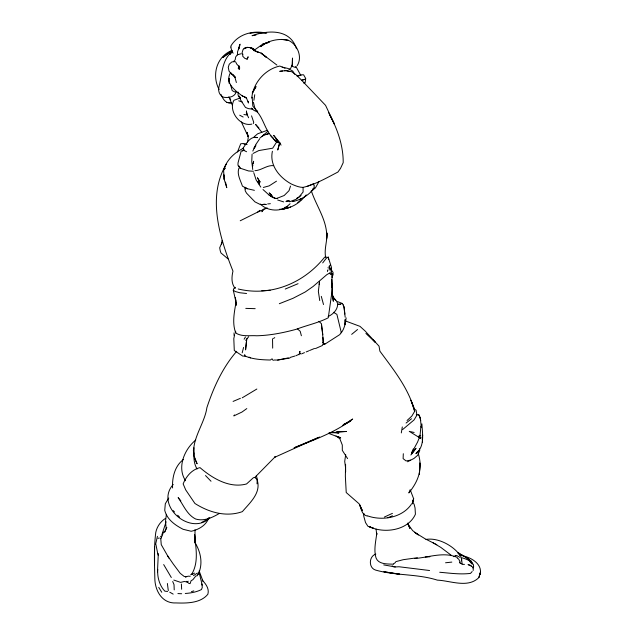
<?xml version="1.0" encoding="UTF-8"?>
<svg xmlns="http://www.w3.org/2000/svg" width="635" height="635" viewBox="0 0 635 635"><rect width="100%" height="100%" fill="white"/><g stroke="black" fill="none" stroke-linecap="round" stroke-linejoin="round"><path stroke-width="0.95" d="M165.473 518.406C160.631 521.406 156.916 526.701 155.797 532.328C153.813 547.537 154.464 563.054 154.829 578.366C154.924 590.629 162.147 603.687 175.966 602.933C186.761 603.306 200.541 603.313 207.883 594.217C209.447 588.772 205.883 583.875 202.232 580.231M154.543 565.063L154.607 546.751M292.425 63.873L292.481 58.031L292.108 66M193.961 447.77C193.873 454.954 193.096 462.613 197.08 469.011M279.662 142.415L279.741 143.494L274.074 139.422L279.654 142.97L277.789 149.868L279.654 142.97L274.947 140.621L270.343 135.342M327.501 271.542L327.525 270.01M332.105 277.551L332.232 273.907L330.248 274.376M345.186 317.222L343.884 306.626L342.424 303.506L337.63 304.459C337.582 309.912 332.843 314.46 328.097 316.532M157.48 571.857L158.202 555.919L155.94 544.639M403.312 453.707L403.114 458.621L406.059 460.931L410.528 460.153M252.071 154.218L251.762 161.512L252.738 169.482M257.024 483.814L257.246 479.052L256.334 475.559M326.707 237.68C327.454 220.742 316.389 206.296 311.356 190.897M304.125 82.296L304.062 83.51L305.125 82.748L305.729 78.526L303.601 74.811L301.355 74.803L297.013 76.033M331.486 287.631L332.232 273.907M473.162 570.492L473.289 568.317M332.192 283.885L331.565 294.513L328.287 317.77C318.262 322.929 306.983 325.183 296.354 329.263C283.416 332.78 270.208 335.439 256.77 335.772C249.785 335.248 241.998 337.026 235.768 332.994C231.973 323.239 234.307 312.277 236.037 302.284L236.291 305.244L235.363 297.521L235.902 301.331M345.638 471.837L345.559 464.32L345.361 476.353L346.226 492.538L359.132 503.825L362.418 510.723L359.529 504.5C361.212 508.754 361.775 514.898 367.165 516.025M417.727 451.445L415.917 453.668C424.998 446.334 422.442 433.999 421.894 423.862M246.531 110.895L246.372 113.062L248.626 117.769M420.902 426.196L420.076 435.197L419.251 435.419L420.91 437.721M238.228 92.131L238.014 94.655L238.569 96.576L240.546 98.29L239.141 96.012L240.768 100.195L245.467 107.434L248.325 108.609L252.674 109.18L251.262 108.148L254 110.411L257.302 111.919C264.009 119.832 265.43 131.302 273.288 138.152M326.723 238.784L326.946 232.918C327.335 241.181 324.08 248.88 325.588 257.088M242.88 54.07L242.689 56.19L244.848 58.372L247.293 59.222M251.77 98.1C253.016 83.074 265.033 69.183 279.829 66.048L285.012 68.231M239.371 47.22L239.625 44.664L238.689 49.062L240.205 44.212M244.737 354.528L244.61 355.838C252.492 359.331 261.747 359.823 270.335 360.021L272.05 358.823L273.264 360.482M157.782 569.381C157.091 576.985 159.552 585.684 164.838 591.177L167.616 591.455M246.38 341.709L245.57 349.909L246.856 338.574M252.452 163.425L253.373 163.274L253.611 161.274L253.23 163.155L252.452 163.425L252.547 166.394L252.96 164.83M194.985 529.725L195.04 543.044L194.604 534.503C195.739 547.672 198.922 561.737 191.921 573.929M194.334 456.732L197.12 463.772C186.19 445.103 204.414 426.061 206.867 407.71C213.558 387.406 222.56 367.57 236.696 351.298M422.267 437.555L422.616 435.023L422.283 439.992M331.303 274.28L331.557 267.629L328.168 257.072L326.184 258.381L322.699 262.906M345.686 454.581L344.71 461.447L345.591 467.924M319.143 284.456L319.54 281.837L318.357 291.362L319.738 300.553M253.873 100.314L254.746 94.71M224.488 177.427L224.187 179.364L226.766 187.642L225.528 182.158M460.153 562.094L459.994 563.094L459.454 562.586M401.312 432.919L402.304 426.934M480.116 574.477C482.632 564.594 472.297 558.181 464.09 556.149M234.045 62L234.339 60.277M247.412 142.692L248.261 137.66L247.142 132.398L248.158 136.525L241.348 121.936M235.164 59.896L235.648 57.047L237.268 54.8L241.125 53.753M166.386 514.294L165.489 521.502L166.187 528.566L164.552 532.265L166.838 527.383M346.154 317.873C345.416 323.112 344.543 328.549 341.209 332.859M364.038 513.612L363.625 515.699L365.538 522.613L367.935 526.296L373.451 528.225L369.332 526.693C384.191 533.9 408.178 530.55 415.417 514.231L415.044 507.936L414.115 504.293L413.02 502.475M234.569 334.931L233.799 338.622L234.291 350.512L242.737 356.092L245.65 356.092M222.123 240.474L221.369 244.007L222.012 242.483L219.694 247.801L220.21 250.674L220.956 252.952L227.981 258.866M155.559 544.489L157.424 536.313M289.108 69.421L290.751 68.215L292.251 64.659M166.132 521.708L161.774 535.13M299.371 353.806L299.958 351.338L299.053 354.774M230.537 72.541C224.393 83.479 235.529 90.813 242.967 96.409M242.189 352.83L243.57 347.456M412.21 503.73L413.639 498.745L412.21 503.73L413.639 498.745L410.162 489.688L408.837 492.958C418.695 480.758 423.005 468.495 418.132 453.057M478.877 577.556L480.536 571.944L478.877 577.556C467.931 588.494 450.564 580.7 437.332 580.128C417.203 573.715 395.692 575.81 375.507 570.055C368.395 567.857 368.792 556.252 375.825 554.101M290.512 186.103L289.004 190.69L284.194 195.501L276.281 198.612L273.066 197.604L269.089 195.04L263.009 189.547M247.571 58.404L248.126 56.769L247.015 59.095M253.301 123.579L253.73 122.317L251.547 115.848M272.399 151.265C269.264 165.449 279.781 177.832 291.616 184.134C295.243 185.674 299.077 187.404 303.07 187.388C315.476 184.436 326.684 177.871 337.915 172.045L340.495 168.45L343.194 162.671C343.36 145.121 337.018 127.976 328.644 112.72M238.982 47.776L237.458 52.094L237.633 55.023M461.288 560.808L461.748 559.491L461.066 557.578C465.765 558.8 470.551 560.395 473.44 564.61L473.623 566.722L472.805 568.047M161.846 536.551L163.528 531.979M235.799 301.355L233.283 290.203L234.013 288.258L235.458 287.337M329.986 273.487L330.295 272.677L326.755 274.717L313.142 286.441L305.213 291.989L292.981 298.315L279.329 303.713M328.978 270.224L329.771 268.192L330.621 268.391L331.057 271.224M420.814 438.38L418.83 436.967L419.354 437.571L417.528 442.15L411.432 453.382L411.877 453.7L416.02 448.286L410.861 454.985M198.08 574.477C203.367 563.951 200.787 551.656 194.627 542.06M208.828 517.628C206.391 525.304 198.668 529.669 191.198 531.265L183.142 529.304C175.157 525.193 167.013 519.573 164.735 510.302L165.314 503.73L168.767 497.991M252.817 151.082L255.849 144.47L259.739 138.708M198.279 573.595L197.279 575.739L195.842 575.969L192.865 579.723L191.103 580.7L190.087 583.628L188.865 583.39L186.444 581.319M237.474 152.011L240.713 143.78L243.475 143.502L247.007 144.51M413.337 448.921L411.432 453.382M258.151 181.737L258.477 181.094L259.437 184.428L258.151 181.737L260.025 181.983L257.477 177.903L260.025 181.983L259.223 181.412M295.815 66.699L295.41 67.485L291.886 66.215M319.072 181.443L315.412 187.928L311.015 191.302M262.819 210.05L261.93 211.757L264.176 208.677M224.155 169.736L225.012 168.156M226.338 164.116C206.7 196.898 219.893 238.228 232.966 271.121C231.608 276.955 231.116 283.551 235.228 288.465M224.195 169.688L225.123 168.029M236.228 91.94C234.545 97.266 228.354 97.973 223.615 97.258C219.289 95.448 217.71 90.559 219.107 86.281C222.123 74.406 221.639 60.071 232.124 51.705L229.783 54.507L232.077 51.491L230.711 47.173M297.124 65.722C302.863 57.094 297.355 44.228 288.346 40.307C278.709 38.076 268.272 40.489 260.525 46.641L265.994 43.085L269.438 41.934L262.795 44.101L255.238 49.506M345.281 320.897L359.981 326.35L365.212 331.097L379.031 346.154L379.889 351.155C393.597 369.792 408.781 388.493 414.671 411.329L411.837 416.084L407.051 420.513M417.639 452.144L418.497 450.691M244.11 339.241L245.459 336.987M322.786 342.844L323.62 341.511M325.136 343.416L324.493 344.416L339.836 334.566L341.249 332.391L336.899 314.381L333.542 312.309M278.201 142.137L276.733 141.867L272.693 148.193L258.834 150.559L253.095 153.432M273.066 197.604L270.748 195.826L271.256 195.04M411.297 504.373C402.09 517.755 382.27 521.144 367.578 515.874M306.237 194.905L301.252 200.398L297.736 202.438M234.49 414.933L233.807 415.933L241.975 412.044L246.801 408.583M253.603 477.536L246.555 483.957C229.616 488.601 212.487 478.425 199.993 467.622C191.857 469.551 186.174 476.353 183.142 483.902L185.722 489.91L194.921 503.476C208.947 512.389 226.139 517.414 242.348 511.643C250.047 502.563 261.795 492.546 256.937 479.298L254.794 477.464M173.252 484.434C154.361 505.198 190.23 536.654 209.78 518.001L201.501 522.518M245.713 340.4L248.682 336.733M254.008 136.93L257.612 133.818L267.319 130.294M472.17 571.532L470.511 573.389C460.335 574.659 449.913 573.127 439.73 572.262M255.683 146.352L254.016 148.193L255.961 145.145M286.123 201.612L286.893 200.771L289.425 200.874L286.123 201.612L286.917 201.271M300.18 199.565L301.22 198.438L299.45 201.835C293.846 206.399 286.663 209.233 279.432 209.288M254.722 477.544L275.542 456.414L274.503 457.383L319.611 437.007M329.065 266.319L330.311 265.033M183.507 459.407C174.712 466.042 172.053 477.48 172.577 487.958M262.525 135.85L267.954 131.255M402.709 429.506L414.06 419.918L416.504 415.854L416.354 414.48M312.483 189.23L313.849 188M357.545 329.533L351.655 334.367M290.084 203.772L286.671 206.796L284.234 207.558M195.739 440.055C184.404 449.239 176.689 467.527 185.587 480.743M406.082 423.045L411.512 418.759M240.236 220.774L257.588 212.138L259.898 210.32M301.053 195.485L296.235 199.231L289.52 201.787M232.148 50.371L222.837 57.523L231.211 51.364M242.499 151.059L244.054 149.876L243.181 147.907C246.658 143.335 250.452 135.62 257.421 137.589L255.286 137.541M260.064 137.89L263.652 135.223L269.558 133.398M261.763 136.62L264.66 134.509M273.487 338.511L274.749 337.606M190.635 574.834L192.635 573.437M393.652 563.777L395.541 562.467M193.524 575.62L197.294 573.103M276.487 181.166L269.176 185.872L263.35 187.452M231.846 50.53C216.384 56.507 211.582 75.501 219.067 89.456M242.237 397.812L256.85 389.025M219.051 513.604C212.146 517.708 203.811 521.494 195.699 519.033C186.92 514.675 183.523 505.135 178.133 497.626L180.816 500.825M191.945 574.619L194.54 573.103M186.968 581.954L188.246 581.216M453.834 556.704L455.636 555.704M296.593 198.382L298.966 197.08L303.109 192L303.07 187.388M243.332 148.312C234.236 152.67 226.322 160.337 223.591 170.251L224.187 179.364L223.885 174.839L224.504 177.586M287.806 206.288C279.964 212.185 266.914 210.939 260.374 204.033M407.575 461.764L413.988 458.438L417.743 455.239L419.759 450.429L419.338 448.723M343.591 424.418L350.639 421.061L342.344 425.648L352.655 419.036C335.161 432.475 314.357 439.801 294.084 447.81L317.778 437.769M295.87 355.751L298.45 354.56M384.342 517.057L392.446 513.358M454.739 556.379L456.652 555.506L460.002 557.395M315.428 348.583L322.199 345.591L323.604 343.757L321.5 323.802L318.897 321.31M323.12 344.376L324.453 343.789M257.588 212.138L267.232 207.947M387.874 517.763L392.43 515.795M306.975 186.507L313.325 183.785L314.063 185.301M233.093 401.415L240.387 398.328M285.242 289.044L298.061 283.686M301.958 353.695L304.49 352.639M306.181 351.933L308.721 350.877M309.562 350.52L314.563 348.448M292.148 201.66L293.846 201.025M157.988 538.289L159.361 538.035M246.578 151.749L243.61 150.249L241.173 151.098L238.046 162.806L237.95 165.187L240.268 168.219L248.499 170.95L253.492 171.252M191.445 591.653L193.802 590.883M302.173 80.169L305.125 79.248L301.712 80.248M414.909 558.514C428.593 557.435 444.103 551.45 457.264 557.443M265.208 134.691L268.684 133.66M290.203 357.418L294.926 356.029M240.57 97.853L233.902 100.29C228.187 110.855 239.824 126.96 251.809 124.111M238.228 288.996C271.074 296.839 303.959 283.162 324.699 257.104L326.438 257.088M395.732 561.665L403.225 559.689L417.362 557.744M262.795 44.101L268.137 42.696M270.748 195.826L271.923 195.524L269.272 193.008L271.923 195.524M300.141 353.195L299.633 353.306L301.109 354.044M188.468 576.112L185.436 576.961L186.182 576.747L184.126 576.413L180.213 573.334L173.291 564.063L167.64 555.839L161.25 544.663L160.742 538.305L160.869 538.726M235.101 61.301L231.727 62.016L229.235 64.23L228.267 67.326L229.044 71.152L231.958 74.573M274.098 360.021L277.662 360.053L288.29 357.894M254.913 170.688C261.549 170.378 266.835 164.973 273.669 165.64M277.662 360.053L289.854 358.037M250.047 33.322L254.603 32.607L265.74 33.036M255.945 35.084L252.039 35.695C268.573 29.901 290.251 28.916 296.481 48.728M277.416 198.318L275.669 198.557L269.089 195.04M282.527 70.985L279.733 71.334L286.258 70.525L291.751 71.747L296.275 74.946L301.276 79.883L325.572 105.362L334.55 124.412L329.835 115.189M284.393 70.755L286.258 70.525M328.97 432.88L346.464 431.467L336.598 431.736M445.564 562.777L451.818 562.094M297.712 75.843L299.418 75.66M293.695 201.358C301.673 199.422 309.308 194.786 314.277 188.143L314.111 185.714M425.966 539.44C438.452 537.274 454.493 546.219 460.962 556.689M263.239 204.327L265.025 204.168M267.692 203.93L270.367 203.692M231.092 102.775L226.965 102.457L231.092 102.775C225.925 104.124 222.663 98.631 221.083 94.575M393.629 564.197C387.763 563.92 378.682 564.586 376.087 558.086C373.539 550.045 375.833 541.298 376.809 533.17L376.706 534.654L376.079 529.074M261.731 290.774L270.185 290.243M239.665 68.064L238.125 68.151L239.633 68.04L239.26 66.016L239.149 69.485L239.633 68.04L238.871 66.08M425.291 557.006L429.895 556.776M392.2 565.793L392.732 566.579L395.248 566.944L399.05 566.761L429.577 570.516M266.502 204.414L260.453 204.597L254.992 201.898L246.555 193.183L245.245 190.81L244.919 188.349M462.955 564.388L464.479 564.364M186.722 581.874L184.221 581.509L180.642 582.382L173.823 580.065M236.387 91.837L234.41 91.829L232.196 90.583L230.664 85.161M337.63 304.459L340.4 304.475M417.497 414.726L418.79 414.758L420.235 418.013L418.79 414.758M245.785 308.38L255.175 308.666M177.911 593.574L181.658 593.749M329.414 432.491L338.884 433.03L336.979 432.776M244.086 144.312L246.713 144.494M460.367 563.396L461.494 563.507L462.185 564.396L461.605 559.625M185.277 593.463C190.659 593.146 196.683 592.026 201.478 589.55L202.303 587.256L201.763 583.986M246.563 293.489L239.903 292.759L235.22 291.521L233.283 290.203M266.724 33.179C253.349 30.059 238.109 33.79 230.799 46.117L231.164 46.998M332.224 432.149L334.121 432.403M281.686 39.402L288.346 40.307M189.111 576.191L190.182 576.334M419.251 435.419L420.727 435.626M243.903 114.522L246.721 114.967M383.715 564.904L395.248 566.944M459.478 555.038C464.471 555.601 468.932 558.522 471.995 562.427L472.329 563.983M327.922 267.787L329.771 268.192M337.542 301.609L342.424 303.506M284.734 70.453L289.147 71.453M240.268 168.219L238.998 166.084L239.617 166.87C235.958 172.934 240.506 180.237 242.451 186.174L247.317 188.714L254.389 190.325M414.147 432.475L409.257 431.356L419.354 437.571M282.13 67.088L287.925 68.445L292.751 71.064L294.719 74.255M458.018 553.077L459.803 553.506L460.812 554.966M458.208 553.117L459.803 553.506M458.565 553.863L461.867 554.688L468.947 559.618M238.712 100.83L242.157 101.918M277.678 200.009L283.678 201.906M328.859 433.435L340.693 437.967L338.114 436.539M278.09 141.819L274.947 140.621L276.733 141.867M258.223 52.261L256.056 51.411L261.033 53.054L276.916 65.08M469.924 560.745L471.638 561.459L469.209 560.443M246.563 97.838L244.38 96.837L246.642 98.457L248.46 103.005L248.174 101.267M258.945 52.538L254.024 50.125L255.23 51.014M471.241 565.975L468.058 564.412L469.44 565.507M242.245 95.782L245.086 97.211M436.817 544.719L425.291 538.901L414.663 532.36L418.409 534.94L412.647 530.598L408.003 524.224L409.885 528.431L407.805 523.073M239.712 115.205L243.157 117.03M433.11 542.83L440.865 547.433L451.136 555.188M249.118 357.116L250.531 357.902M242.324 54.38L242.133 52.634L243.062 49.498C245.769 46.315 250.42 46.998 253.373 49.435L254.103 50.816M169.743 592.193L173.18 594.122M253.373 49.435L250.015 47.538L246.007 47.498C249.134 47.363 252.944 47.26 254.889 50.221M257.715 111.181L256.135 110.292L252.809 106.101L252.166 97.187M247.317 188.714L245.031 187.388L245.57 188.976L245.356 187.309M469.797 565.039L473.162 567.42M457.271 558.157L458.803 559.197L459.915 561.808M336.018 435.935L339.828 438.745L342.297 445.016L342.305 450.342L347.583 458.597M252.754 49.093L255.064 50.871M235.275 77.256L233.013 74.612M365.903 333.446L375.499 342.543L372.896 339.63M331.049 269.446L333.01 272.304L333.113 275.082M334.026 298.529L336.185 300.53L338.003 304.181M333.113 297.728L335.613 300.141L332.661 296.172M235.466 77.526L230.759 72.922L234.879 77.121L236.379 82.542M418.83 436.967L420.092 438.237M297.315 328.74L300.204 331.303L301.379 335.748M205.51 475.559L211.018 481.243M173.236 510.635L174.514 511.953M177.713 515.263L179.634 517.239M239.451 66.937L236.815 64.175L235.68 61.992M258.874 127.929L255.58 124.412L261.81 132.263M469.948 561.689L471.908 563.904M280.281 143.359L273.637 135.334L281.091 145.09M260.787 187.079L256.143 179.943L253.746 172.664M332.248 296.235L333.264 297.839L332.121 293.346L333.343 301.268L332.327 293.322L332.415 285.02L331.787 279.495M232.077 51.491L233.14 53.205M158.734 587.351L161.742 592.257M171.315 577.509L163.679 564.571M257.231 111.935L254.698 107.593L253.381 102.179M295.966 66.627L300.934 75.644M167.64 555.839L168.902 558.133M161.512 537.472L160.893 536.257L161.465 537.916M229.862 98.195L230.727 99.917M329.24 266.414L330.311 268.724M172.712 581.501L174.022 584.644L174.22 589.875M228.886 96.79L232.275 105.1M199.144 570.952L203.136 581.581M343.233 304.808L344.186 307.586L344.884 314.071M414.671 411.329L410.94 400.24L414.647 409.337L416.092 410.178L416.957 415.346M246.459 111.641L247.388 114.633M321.294 296.362L323.517 304.546M419.814 417.06L420.703 420.624M328.168 257.072L328.74 259.358M199.025 572.198L202.271 585.176M243.61 150.249L243.205 148.098M168.299 590.59L167.386 583.494M158.099 553.434L158.417 555.387M193.365 450.167L193.937 454.136M321.429 324.723L322.85 334.693M420.481 419.148L421.275 427.403M235.601 331.216L235.768 332.994M181.38 584.025L181.658 589.248M422.418 440.817L422.473 442.412M322.905 337.487L323.001 343.067M272.542 338.765L272.685 348.147M234.061 332.875L234.069 335.439M419.846 463.129L419.378 474.297L419.846 463.129M345.162 319.651L345.107 324.675L345.162 319.651M252.706 92.154L252.246 93.162L256.032 86.606L252.706 92.154M245.943 47.712L244.007 48.689L247.229 47.331L245.943 47.712M290.481 207.153L282.631 209.256L290.481 207.153M399.629 574.207L384.064 571.794L399.629 574.207M262.596 54.293L261.033 53.054L266.168 57.166L262.596 54.293M229.338 83.518L229.005 78.549L229.338 83.518"/></g></svg>
